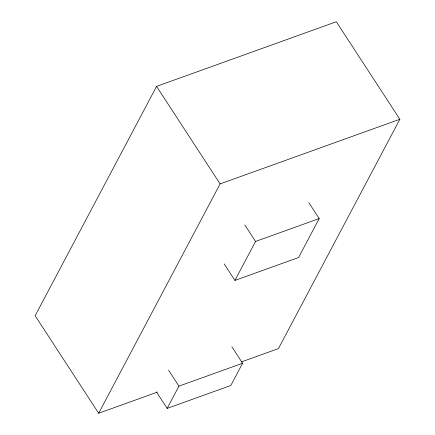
<?xml version="1.0" encoding="UTF-8"?>
<svg xmlns="http://www.w3.org/2000/svg" width="435" height="435" viewBox="0 0 435 435"><rect width="100%" height="100%" fill="white"/><g stroke="black" fill="none" stroke-linecap="round" stroke-linejoin="round"><path stroke-width="0.65" d="M241.458 361.904L278.433 348.609L399.863 119.266L336.326 21.75L156.567 86.391L35.137 315.734L98.674 413.25L157.318 392.163M98.674 413.25L220.105 183.907L399.863 119.266M156.41 391.881L167.165 408.389L178.954 386.133L242.594 363.247L231.839 346.738M224.172 263.904L234.927 280.406L255.552 241.458L319.192 218.571L308.806 202.634M242.594 363.247L230.811 385.502L167.165 408.389M319.192 218.571L298.573 257.525L234.927 280.406M156.567 86.391L220.105 183.907M244.796 224.949L255.552 241.458M168.568 370.19L178.954 386.133"/></g></svg>
